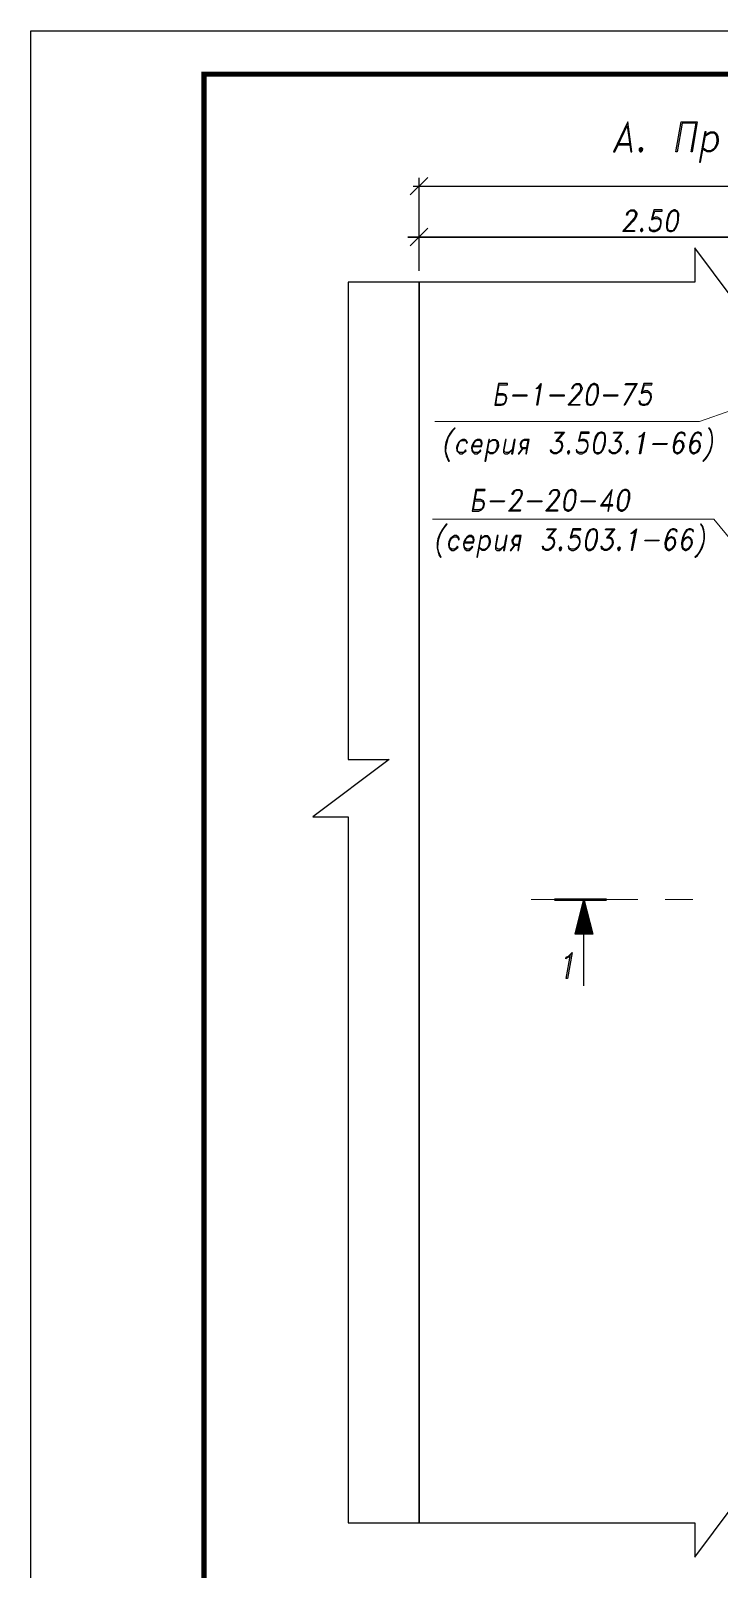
# Model space of a CAD drawing. Header units: millimetres. Extents: x 4241 to 6572, y 870 to 1291.
# Drawn here: x 4819.1 to 4898.5, y 1113.3 to 1290.7 of the extents above; entities that cross this region are included whole.
import ezdxf
from ezdxf.enums import TextEntityAlignment as Align

# ---------------------------------------------------------------- set-up
doc = ezdxf.new("R2010")
doc.units = ezdxf.units.MM
doc.layers.add('_Штамп_рамка', color=7, linetype='Continuous')
doc.layers.add('PDF _0', color=7, linetype='Continuous')
doc.styles.add('Romans_2.5', font='romans.shx', dxfattribs={"width": 0.75, "height": 2.5})

# ---------------------------------------------------------------- blocks, each defined once
blk = doc.blocks.new('*U779')
blk.add_lwpolyline([(0, 0), (0, 420), (1189, 420), (1189, 0), (0, 0)])
at = {"const_width": 0.6}
blk.add_lwpolyline([(20, 5), (20, 415), (1184, 415), (1184, 5), (20, 5)], dxfattribs=at)
at = {"style": 'Romans_2.5', "width": 0.75}
blk.add_attdef('ФОРМАТ', text='', height=2.5, dxfattribs=at).set_placement((1149, 2.5), align=Align.MIDDLE_LEFT)

msp = doc.modelspace()

# ---------------------------------------------------------------- linework, layer by layer
at = {"layer": 'PDF _0', "lineweight": 25}
for points in [[(4887.9538, 1280.1622), (4886.3027, 1276.6908), (4886.4297, 1276.6908), (4887.8691, 1279.6965), (4888.2924, 1276.6908), (4888.4194, 1276.6908)], [(4893.6266, 1276.6908), (4893.4996, 1276.6908), (4894.0923, 1280.1622), (4895.955, 1280.1622), (4895.3624, 1276.6908), (4895.2354, 1276.6908), (4895.828, 1279.9929), (4894.2193, 1279.9929)], [(4896.3361, 1275.5054), (4896.9711, 1279.0192), (4896.8441, 1279.0192), (4896.2091, 1275.5054)], [(4896.6324, 1277.1564), (4897.0981, 1276.8601), (4897.5214, 1276.8601), (4897.8178, 1277.0294), (4897.9871, 1277.1564), (4898.1988, 1277.6645), (4898.2411, 1278.0031), (4898.1988, 1278.5112), (4898.1141, 1278.6805), (4897.8601, 1278.8498), (4897.4791, 1278.8498), (4896.8864, 1278.5112), (4897.1828, 1278.8498), (4897.4791, 1279.0192), (4897.9024, 1279.0192), (4898.1565, 1278.8498), (4898.3258, 1278.5112), (4898.3681, 1278.0031), (4898.3258, 1277.6645), (4898.1141, 1277.1564), (4897.7754, 1276.8601), (4897.4791, 1276.6908), (4897.0981, 1276.6908), (4896.8441, 1276.8601)], [(4889.4355, 1277.1564), (4889.2661, 1277.0294), (4889.2661, 1276.8601), (4889.3508, 1276.6908), (4889.4778, 1276.6908), (4889.6472, 1276.8601), (4889.6895, 1277.0294), (4889.5625, 1277.1564)], [(4889.3931, 1277.0294), (4889.3931, 1276.8601), (4889.5202, 1276.8601), (4889.5625, 1277.0294)], [(4873.0943, 1249.8505), (4874.068, 1249.8505), (4874.068, 1249.9775), (4873.0096, 1249.9775), (4872.5862, 1247.4798), (4873.3483, 1247.4798), (4873.6446, 1247.5644), (4873.7716, 1247.6914), (4873.8986, 1247.9454), (4873.9833, 1248.2841), (4873.8986, 1248.5381), (4873.8563, 1248.6651), (4873.5599, 1248.7921), (4872.9249, 1248.7921)], [(4872.8826, 1248.6651), (4873.5599, 1248.6651), (4873.8139, 1248.5381), (4873.8563, 1248.2841), (4873.8139, 1247.9454), (4873.6869, 1247.6914), (4873.3483, 1247.5644), (4872.7132, 1247.5644)], [(4876.3117, 1248.5381), (4874.6606, 1248.5381), (4874.703, 1248.6651), (4876.3117, 1248.6651)], [(4877.5394, 1247.4798), (4877.4547, 1247.4798), (4877.8357, 1249.7235), (4877.6241, 1249.4695), (4877.4124, 1249.3848), (4877.4124, 1249.4695), (4877.6241, 1249.5965), (4877.9628, 1249.9775)], [(4880.5875, 1248.5381), (4878.9788, 1248.5381), (4878.9788, 1248.6651), (4880.5875, 1248.6651)], [(4883.9743, 1249.9775), (4883.678, 1249.8505), (4883.4239, 1249.4695), (4883.2123, 1248.8768), (4883.1699, 1248.5381), (4883.1276, 1247.9454), (4883.2546, 1247.5644), (4883.5509, 1247.4798), (4883.7203, 1247.4798), (4884.0166, 1247.5644), (4884.2706, 1247.9454), (4884.4823, 1248.5381), (4884.567, 1248.8768), (4884.567, 1249.4695), (4884.44, 1249.8505), (4884.1436, 1249.9775)], [(4886.7684, 1248.5381), (4885.1597, 1248.5381), (4885.1597, 1248.6651), (4886.8107, 1248.6651)], [(4867.3791, 1241.0449), (4867.2097, 1241.2989), (4867.0827, 1241.6376), (4866.9557, 1242.1032), (4866.998, 1242.7383), (4867.0827, 1243.2039), (4867.252, 1243.7966), (4867.5484, 1244.2623), (4867.8024, 1244.601), (4868.0141, 1244.855), (4867.9294, 1244.855), (4867.7177, 1244.601), (4867.4637, 1244.2623), (4867.1674, 1243.7966), (4866.9557, 1243.2039), (4866.871, 1242.7383), (4866.871, 1242.1032), (4866.998, 1241.6376), (4867.125, 1241.2989), (4867.252, 1241.0449)], [(4869.2841, 1242.2302), (4869.1994, 1242.3572), (4869.0724, 1242.1032), (4868.8608, 1242.0186), (4868.5644, 1242.0186), (4868.3951, 1242.1032), (4868.3104, 1242.2302), (4868.3104, 1242.6113), (4868.3528, 1242.8229), (4868.4798, 1243.2039), (4868.6068, 1243.3309), (4868.8184, 1243.4156), (4869.1148, 1243.4156), (4869.2841, 1243.3309), (4869.3265, 1243.0769), (4869.4535, 1243.2039), (4869.2841, 1243.4156), (4869.1148, 1243.5426), (4868.8608, 1243.5426), (4868.6491, 1243.4156), (4868.3951, 1243.2039), (4868.2257, 1242.8229), (4868.1834, 1242.6113), (4868.2257, 1242.2302), (4868.3951, 1242.0186), (4868.5644, 1241.8916), (4868.8184, 1241.8916), (4869.0301, 1242.0186)], [(4870.0461, 1242.7383), (4871.0622, 1242.7383), (4871.1468, 1243.0769), (4871.1045, 1243.3309), (4871.0198, 1243.4156), (4870.8505, 1243.5426), (4870.5542, 1243.5426), (4870.3425, 1243.4156), (4870.1308, 1243.2039), (4869.9615, 1242.8229), (4869.9191, 1242.6113), (4869.9615, 1242.2302), (4870.0885, 1242.0186), (4870.2578, 1241.8916), (4870.5542, 1241.8916), (4870.7658, 1242.0186), (4870.9775, 1242.2302), (4870.9352, 1242.3572), (4870.7658, 1242.1032), (4870.5542, 1242.0186), (4870.3002, 1242.0186), (4870.1308, 1242.1032), (4870.0461, 1242.2302), (4870.0038, 1242.6113)], [(4871.0198, 1242.8229), (4871.0622, 1243.0769), (4870.9775, 1243.3309), (4870.8082, 1243.4156), (4870.5542, 1243.4156), (4870.3425, 1243.3309), (4870.2155, 1243.2039), (4870.0461, 1242.8229)], [(4871.5702, 1241.0449), (4871.9935, 1243.5426), (4871.9089, 1243.5426), (4871.4432, 1241.0449)], [(4871.7395, 1242.2302), (4872.0782, 1242.0186), (4872.3746, 1242.0186), (4872.5862, 1242.1032), (4872.7132, 1242.2302), (4872.8826, 1242.6113), (4872.9249, 1242.8229), (4872.8826, 1243.2039), (4872.7979, 1243.3309), (4872.6286, 1243.4156), (4872.3322, 1243.4156), (4871.9089, 1243.2039), (4872.1629, 1243.4156), (4872.3746, 1243.5426), (4872.6709, 1243.5426), (4872.8402, 1243.4156), (4872.9672, 1243.2039), (4873.0096, 1242.8229), (4872.9672, 1242.6113), (4872.7979, 1242.2302), (4872.5862, 1242.0186), (4872.3746, 1241.8916), (4872.0782, 1241.8916), (4871.9089, 1242.0186)], [(4874.6183, 1242.3572), (4874.322, 1242.1032), (4874.1103, 1242.0186), (4873.8986, 1242.0186), (4873.7293, 1242.1032), (4873.6869, 1242.3572), (4873.8986, 1243.5426), (4873.8139, 1243.5426), (4873.6023, 1242.3572), (4873.6023, 1242.0186), (4873.7716, 1241.8916), (4874.068, 1241.8916), (4874.2796, 1242.0186), (4874.6183, 1242.3572), (4874.5336, 1241.8916), (4874.6606, 1241.8916), (4874.957, 1243.5426), (4874.83, 1243.5426)], [(4875.8883, 1242.4842), (4876.2694, 1242.4842), (4876.1847, 1241.8916), (4876.2694, 1241.8916), (4876.5657, 1243.5426), (4875.973, 1243.5426), (4875.7613, 1243.4156), (4875.6767, 1243.3309), (4875.5073, 1243.0769), (4875.5073, 1242.9499), (4875.5497, 1242.7383), (4875.6343, 1242.6113), (4875.8037, 1242.4842), (4875.2957, 1241.8916), (4875.4227, 1241.8916)], [(4876.3117, 1242.6113), (4876.4387, 1243.4156), (4875.973, 1243.4156), (4875.7613, 1243.3309), (4875.6343, 1243.0769), (4875.592, 1242.9499), (4875.6343, 1242.7383), (4875.8037, 1242.6113)], [(4884.821, 1244.3893), (4884.4823, 1244.2623), (4884.2283, 1243.9236), (4884.059, 1243.3309), (4883.9743, 1242.9499), (4883.9743, 1242.3572), (4884.1013, 1242.0186), (4884.3553, 1241.8916), (4884.567, 1241.8916), (4884.8633, 1242.0186), (4885.1173, 1242.3572), (4885.329, 1242.9499), (4885.3713, 1243.3309), (4885.3713, 1243.9236), (4885.2443, 1244.2623), (4884.9903, 1244.3893)], [(4889.3931, 1241.8916), (4889.3085, 1241.8916), (4889.7318, 1244.1353), (4889.4778, 1243.9236), (4889.2661, 1243.7966), (4889.3085, 1243.9236), (4889.5202, 1244.0083), (4889.8588, 1244.3893)], [(4896.6747, 1241.0449), (4896.9287, 1241.2989), (4897.1828, 1241.6376), (4897.4368, 1242.1032), (4897.6484, 1242.7383), (4897.7331, 1243.2039), (4897.7331, 1243.7966), (4897.6484, 1244.2623), (4897.5214, 1244.601), (4897.3521, 1244.855), (4897.2674, 1244.855), (4897.4368, 1244.601), (4897.5638, 1244.2623), (4897.6484, 1243.7966), (4897.6484, 1243.2039), (4897.5638, 1242.7383), (4897.3521, 1242.1032), (4897.0981, 1241.6376), (4896.8441, 1241.2989), (4896.5901, 1241.0449)], [(4881.0955, 1242.2302), (4880.9685, 1242.1032), (4880.9685, 1242.0186), (4881.0109, 1241.8916), (4881.1379, 1241.8916), (4881.2225, 1242.0186), (4881.2649, 1242.1032), (4881.1802, 1242.2302)], [(4881.0532, 1242.1032), (4881.0532, 1242.0186), (4881.1379, 1242.0186), (4881.1802, 1242.1032)], [(4887.8691, 1242.2302), (4887.7421, 1242.1032), (4887.6998, 1242.0186), (4887.7844, 1241.8916), (4887.8691, 1241.8916), (4887.9961, 1242.0186), (4888.0384, 1242.1032), (4887.9538, 1242.2302)], [(4887.8268, 1242.1032), (4887.8268, 1242.0186), (4887.9114, 1242.0186), (4887.9114, 1242.1032)], [(4892.4413, 1242.9499), (4890.8325, 1242.9499), (4890.8749, 1243.0769), (4892.4836, 1243.0769)], [(4870.5118, 1237.6581), (4871.4432, 1237.6581), (4871.4855, 1237.7851), (4870.4272, 1237.7851), (4870.0038, 1235.2873), (4870.7658, 1235.2873), (4871.0622, 1235.4143), (4871.1892, 1235.5413), (4871.3162, 1235.753), (4871.4009, 1236.134), (4871.3162, 1236.3457), (4871.2739, 1236.4727), (4870.9775, 1236.5997), (4870.3425, 1236.5997)], [(4870.3002, 1236.4727), (4870.9775, 1236.4727), (4871.2315, 1236.3457), (4871.2739, 1236.134), (4871.2315, 1235.753), (4871.1045, 1235.5413), (4870.7658, 1235.4143), (4870.1308, 1235.4143)], [(4873.6869, 1236.3457), (4872.0782, 1236.3457), (4872.1206, 1236.4727), (4873.7293, 1236.4727)], [(4878.0051, 1236.3457), (4876.354, 1236.3457), (4876.3964, 1236.4727), (4878.0051, 1236.4727)], [(4881.3919, 1237.7851), (4881.0955, 1237.6581), (4880.8415, 1237.3194), (4880.6298, 1236.7267), (4880.5452, 1236.3457), (4880.5452, 1235.753), (4880.6722, 1235.4143), (4880.9685, 1235.2873), (4881.1379, 1235.2873), (4881.4342, 1235.4143), (4881.6882, 1235.753), (4881.8999, 1236.3457), (4881.9422, 1236.7267), (4881.9846, 1237.3194), (4881.8576, 1237.6581), (4881.5612, 1237.7851)], [(4884.186, 1236.3457), (4882.5772, 1236.3457), (4882.5772, 1236.4727), (4884.186, 1236.4727)], [(4887.5728, 1237.7851), (4887.2764, 1237.6581), (4887.0224, 1237.3194), (4886.8107, 1236.7267), (4886.7684, 1236.3457), (4886.7261, 1235.753), (4886.8531, 1235.4143), (4887.1494, 1235.2873), (4887.3187, 1235.2873), (4887.6151, 1235.4143), (4887.8691, 1235.753), (4888.0808, 1236.3457), (4888.1654, 1236.7267), (4888.1654, 1237.3194), (4888.0384, 1237.6581), (4887.7844, 1237.7851)], [(4866.4054, 1229.9531), (4866.2783, 1230.1648), (4866.1513, 1230.5458), (4866.0243, 1231.0115), (4866.0667, 1231.6042), (4866.1513, 1232.0699), (4866.3207, 1232.6626), (4866.617, 1233.1283), (4866.871, 1233.5093), (4867.0827, 1233.7633), (4866.998, 1233.7633), (4866.7864, 1233.5093), (4866.5324, 1233.1283), (4866.236, 1232.6626), (4866.0243, 1232.0699), (4865.9397, 1231.6042), (4865.9397, 1231.0115), (4866.0667, 1230.5458), (4866.1937, 1230.1648), (4866.3207, 1229.9531)], [(4883.8896, 1233.2553), (4883.5509, 1233.1283), (4883.2969, 1232.7896), (4883.1276, 1232.1969), (4883.0429, 1231.8582), (4883.0429, 1231.2232), (4883.1699, 1230.8845), (4883.4239, 1230.7575), (4883.6356, 1230.7575), (4883.932, 1230.8845), (4884.186, 1231.2232), (4884.3976, 1231.8582), (4884.44, 1232.1969), (4884.44, 1232.7896), (4884.313, 1233.1283), (4884.059, 1233.2553)], [(4888.4618, 1230.7575), (4888.3771, 1230.7575), (4888.8005, 1233.0436), (4888.5465, 1232.7896), (4888.3348, 1232.6626), (4888.3771, 1232.7896), (4888.5888, 1232.9166), (4888.9275, 1233.2553)], [(4895.7434, 1229.9531), (4895.9974, 1230.1648), (4896.2514, 1230.5458), (4896.5054, 1231.0115), (4896.7171, 1231.6042), (4896.8017, 1232.0699), (4896.8017, 1232.6626), (4896.7171, 1233.1283), (4896.5901, 1233.5093), (4896.4207, 1233.7633), (4896.3361, 1233.7633), (4896.5054, 1233.5093), (4896.6324, 1233.1283), (4896.7171, 1232.6626), (4896.7171, 1232.0699), (4896.6324, 1231.6042), (4896.4207, 1231.0115), (4896.1667, 1230.5458), (4895.9127, 1230.1648), (4895.6587, 1229.9531)], [(4868.3528, 1231.1385), (4868.2681, 1231.2232), (4868.1411, 1231.0115), (4867.9294, 1230.8845), (4867.6331, 1230.8845), (4867.4637, 1231.0115), (4867.3791, 1231.1385), (4867.3791, 1231.4772), (4867.4214, 1231.7312), (4867.5484, 1232.0699), (4867.6754, 1232.1969), (4867.8871, 1232.3239), (4868.1834, 1232.3239), (4868.3528, 1232.1969), (4868.3951, 1231.9429), (4868.5221, 1232.0699), (4868.3528, 1232.3239), (4868.1834, 1232.4509), (4867.9294, 1232.4509), (4867.7177, 1232.3239), (4867.4637, 1232.0699), (4867.2944, 1231.7312), (4867.252, 1231.4772), (4867.2944, 1231.1385), (4867.4637, 1230.8845), (4867.6331, 1230.7575), (4867.8871, 1230.7575), (4868.0987, 1230.8845)], [(4869.1148, 1231.6042), (4870.1308, 1231.6042), (4870.2155, 1231.9429), (4870.1731, 1232.1969), (4870.0885, 1232.3239), (4869.9191, 1232.4509), (4869.6228, 1232.4509), (4869.4111, 1232.3239), (4869.1994, 1232.0699), (4869.0301, 1231.7312), (4868.9878, 1231.4772), (4869.0301, 1231.1385), (4869.1571, 1230.8845), (4869.3265, 1230.7575), (4869.6228, 1230.7575), (4869.8345, 1230.8845), (4870.0461, 1231.1385), (4870.0038, 1231.2232), (4869.8345, 1231.0115), (4869.6228, 1230.8845), (4869.3688, 1230.8845), (4869.1994, 1231.0115), (4869.1148, 1231.1385), (4869.0724, 1231.4772)], [(4870.0885, 1231.7312), (4870.1308, 1231.9429), (4870.0461, 1232.1969), (4869.8768, 1232.3239), (4869.6228, 1232.3239), (4869.4111, 1232.1969), (4869.2841, 1232.0699), (4869.1148, 1231.7312)], [(4870.5965, 1229.9531), (4871.0622, 1232.4509), (4870.9775, 1232.4509), (4870.5118, 1229.9531)], [(4870.8082, 1231.1385), (4871.1468, 1230.8845), (4871.4432, 1230.8845), (4871.6549, 1231.0115), (4871.7819, 1231.1385), (4871.9512, 1231.4772), (4871.9935, 1231.7312), (4871.9512, 1232.0699), (4871.8665, 1232.1969), (4871.6972, 1232.3239), (4871.4009, 1232.3239), (4870.9775, 1232.0699), (4871.2315, 1232.3239), (4871.4432, 1232.4509), (4871.7395, 1232.4509), (4871.9089, 1232.3239), (4872.0359, 1232.0699), (4872.0782, 1231.7312), (4872.0359, 1231.4772), (4871.8665, 1231.1385), (4871.6549, 1230.8845), (4871.4432, 1230.7575), (4871.1468, 1230.7575), (4870.9775, 1230.8845)], [(4873.6869, 1231.2232), (4873.3906, 1231.0115), (4873.1789, 1230.8845), (4872.9672, 1230.8845), (4872.7979, 1231.0115), (4872.7556, 1231.2232), (4872.9672, 1232.4509), (4872.8826, 1232.4509), (4872.6709, 1231.2232), (4872.6709, 1230.8845), (4872.8402, 1230.7575), (4873.1366, 1230.7575), (4873.3483, 1230.8845), (4873.6869, 1231.2232), (4873.6023, 1230.7575), (4873.7293, 1230.7575), (4874.0256, 1232.4509), (4873.8986, 1232.4509)], [(4874.957, 1231.3502), (4875.338, 1231.3502), (4875.2533, 1230.7575), (4875.338, 1230.7575), (4875.6343, 1232.4509), (4875.0417, 1232.4509), (4874.83, 1232.3239), (4874.7453, 1232.1969), (4874.576, 1231.9429), (4874.576, 1231.8582), (4874.6183, 1231.6042), (4874.703, 1231.4772), (4874.8723, 1231.3502), (4874.3643, 1230.7575), (4874.4913, 1230.7575)], [(4875.3803, 1231.4772), (4875.5073, 1232.3239), (4875.0417, 1232.3239), (4874.83, 1232.1969), (4874.703, 1231.9429), (4874.6606, 1231.8582), (4874.703, 1231.6042), (4874.8723, 1231.4772)], [(4880.1642, 1231.1385), (4880.0372, 1231.0115), (4880.0372, 1230.8845), (4880.0795, 1230.7575), (4880.2065, 1230.7575), (4880.2912, 1230.8845), (4880.3335, 1231.0115), (4880.2488, 1231.1385)], [(4880.1218, 1231.0115), (4880.1218, 1230.8845), (4880.2065, 1230.8845), (4880.2488, 1231.0115)], [(4886.9377, 1231.1385), (4886.8107, 1231.0115), (4886.7684, 1230.8845), (4886.8531, 1230.7575), (4886.9377, 1230.7575), (4887.0647, 1230.8845), (4887.1071, 1231.0115), (4887.0224, 1231.1385)], [(4886.8954, 1231.0115), (4886.8954, 1230.8845), (4886.9801, 1230.8845), (4886.9801, 1231.0115)], [(4891.5099, 1231.8582), (4889.9012, 1231.8582), (4889.9435, 1231.9429), (4891.5522, 1231.9429)], [(4880.9685, 1181.3951), (4880.8415, 1181.3951), (4881.3495, 1184.1469), (4881.0532, 1183.8505), (4880.7992, 1183.6812), (4880.8415, 1183.8505), (4881.0955, 1183.9776), (4881.5189, 1184.4009)]]:
    msp.add_lwpolyline(points, close=True, dxfattribs=at)
for points in [[(4886.6837, 1277.4951), (4888.2924, 1277.4951)], [(4886.8531, 1277.6645), (4888.2078, 1277.6645)], [(4902.2629, 1256.8357), (4895.6587, 1265.6414), (4895.6587, 1261.6619), (4855.6946, 1261.6619), (4855.6946, 1206.6267), (4860.3938, 1206.6267), (4851.5882, 1200.0224), (4855.6946, 1200.0224), (4855.6946, 1118.655), (4895.6587, 1118.655), (4895.6587, 1114.6755), (4902.2629, 1123.4811)], [(4881.1802, 1247.5644), (4882.4079, 1247.5644), (4882.4079, 1247.4798), (4881.0532, 1247.4798), (4882.1116, 1248.6651), (4882.3656, 1249.0038), (4882.5349, 1249.2578), (4882.5349, 1249.4695), (4882.4926, 1249.7235), (4882.3232, 1249.8505), (4881.9422, 1249.8505), (4881.7305, 1249.7235), (4881.6035, 1249.4695), (4881.5612, 1249.3848), (4881.4765, 1249.3848), (4881.5189, 1249.4695), (4881.6459, 1249.7235), (4881.7729, 1249.8505), (4881.9846, 1249.9775), (4882.3656, 1249.9775), (4882.5349, 1249.8505), (4882.5772, 1249.7235), (4882.6619, 1249.4695), (4882.6196, 1249.2578), (4882.4926, 1249.0038), (4882.2386, 1248.6651), (4881.1379, 1247.4798)], [(4883.7626, 1249.8505), (4883.5086, 1249.4695), (4883.2969, 1248.8768), (4883.2546, 1248.5381), (4883.2546, 1247.9454), (4883.3816, 1247.5644)], [(4884.3976, 1249.7235), (4884.1436, 1249.8505), (4883.932, 1249.8505), (4883.6356, 1249.7235)], [(4883.932, 1247.5644), (4884.186, 1247.9454), (4884.3976, 1248.5381), (4884.44, 1248.8768), (4884.44, 1249.4695), (4884.313, 1249.8505)], [(4888.8851, 1249.8505), (4887.6574, 1249.8505), (4887.6998, 1249.9775), (4889.0121, 1249.9775), (4887.6151, 1247.4798), (4887.5304, 1247.4798), (4888.9275, 1249.9775)], [(4890.4939, 1248.0724), (4890.2398, 1247.6914), (4889.9435, 1247.5644), (4889.6472, 1247.5644), (4889.3931, 1247.6914), (4889.3508, 1247.9454), (4889.2238, 1247.9454), (4889.3085, 1247.6914), (4889.3508, 1247.5644), (4889.6472, 1247.4798), (4889.9012, 1247.4798), (4890.2398, 1247.5644), (4890.4515, 1247.8184), (4890.6209, 1248.1994), (4890.6632, 1248.4111), (4890.6209, 1248.7921), (4890.4515, 1249.0038), (4890.1975, 1249.1308), (4889.9012, 1249.1308), (4889.6048, 1249.0038), (4889.8588, 1249.8505), (4890.7055, 1249.8505), (4890.7479, 1249.9775), (4889.7742, 1249.9775), (4889.4778, 1248.8768), (4889.6048, 1248.8768), (4889.8165, 1249.0038), (4890.1975, 1249.0038), (4890.4515, 1248.8768), (4890.5785, 1248.5381)], [(4890.2822, 1249.0038), (4890.5362, 1248.7921), (4890.5785, 1248.4111), (4890.5362, 1248.1994), (4890.3668, 1247.8184), (4890.0282, 1247.5644)], [(4883.2969, 1247.6914), (4883.5509, 1247.5644), (4883.7626, 1247.5644), (4884.059, 1247.6914)], [(4889.5625, 1247.5644), (4889.3085, 1247.8184)], [(4879.7831, 1243.4156), (4879.9525, 1243.4156), (4880.2488, 1243.3309), (4880.3758, 1243.0769), (4880.4182, 1242.7383), (4880.3758, 1242.6113), (4880.2488, 1242.2302), (4879.9948, 1242.0186), (4879.6985, 1241.8916), (4879.4021, 1241.8916), (4879.1481, 1242.0186), (4879.0635, 1242.1032), (4879.0211, 1242.3572), (4879.1058, 1242.3572), (4879.1481, 1242.1032), (4879.4445, 1242.0186), (4879.6985, 1242.0186), (4880.0372, 1242.1032), (4880.2912, 1242.4842)], [(4880.5028, 1244.2623), (4879.5291, 1244.2623), (4879.5715, 1244.3893), (4880.6298, 1244.3893), (4879.7408, 1243.3309)], [(4880.5028, 1244.3893), (4879.6561, 1243.3309), (4879.9525, 1243.3309), (4880.2065, 1243.2039), (4880.3335, 1242.8229)], [(4880.0372, 1243.3309), (4880.2912, 1243.0769), (4880.3335, 1242.7383), (4880.2912, 1242.6113), (4880.1218, 1242.2302), (4879.8255, 1242.0186)], [(4883.2123, 1242.4842), (4882.9583, 1242.1032), (4882.6619, 1242.0186), (4882.3656, 1242.0186), (4882.1116, 1242.1032), (4882.0692, 1242.3572), (4881.9846, 1242.3572), (4882.0269, 1242.1032), (4882.1116, 1242.0186), (4882.3656, 1241.8916), (4882.6619, 1241.8916), (4882.9583, 1242.0186), (4883.1699, 1242.2302), (4883.3393, 1242.6113), (4883.3816, 1242.8229), (4883.3393, 1243.2039), (4883.2123, 1243.4156), (4882.9583, 1243.5426), (4882.6619, 1243.5426), (4882.3656, 1243.4156), (4882.5772, 1244.2623), (4883.4663, 1244.2623), (4883.4663, 1244.3893), (4882.5349, 1244.3893), (4882.2386, 1243.3309), (4882.3232, 1243.3309), (4882.5349, 1243.4156), (4882.9159, 1243.4156), (4883.1699, 1243.3309), (4883.2969, 1242.9499)], [(4883.0006, 1243.4156), (4883.2546, 1243.2039), (4883.2969, 1242.8229), (4883.2546, 1242.6113), (4883.0853, 1242.2302), (4882.7466, 1242.0186)], [(4884.6093, 1244.2623), (4884.3553, 1243.9236), (4884.1436, 1243.3309), (4884.059, 1242.9499), (4884.059, 1242.3572), (4884.186, 1242.0186)], [(4885.2443, 1244.1353), (4884.9903, 1244.2623), (4884.7787, 1244.2623), (4884.4823, 1244.1353)], [(4884.7787, 1242.0186), (4885.0327, 1242.3572), (4885.202, 1242.9499), (4885.2867, 1243.3309), (4885.2867, 1243.9236), (4885.1597, 1244.2623)], [(4886.5567, 1243.4156), (4886.7261, 1243.4156), (4886.9801, 1243.3309), (4887.1494, 1243.0769), (4887.1917, 1242.7383), (4887.1494, 1242.6113), (4886.9801, 1242.2302), (4886.7684, 1242.0186), (4886.472, 1241.8916), (4886.1757, 1241.8916), (4885.9217, 1242.0186), (4885.837, 1242.1032), (4885.7947, 1242.3572), (4885.8794, 1242.3572), (4885.9217, 1242.1032), (4886.1757, 1242.0186), (4886.472, 1242.0186), (4886.7684, 1242.1032), (4887.0224, 1242.4842)], [(4887.2764, 1244.2623), (4886.3027, 1244.2623), (4886.345, 1244.3893), (4887.3611, 1244.3893), (4886.5144, 1243.3309)], [(4887.2764, 1244.3893), (4886.4297, 1243.3309), (4886.7261, 1243.3309), (4886.9801, 1243.2039), (4887.1071, 1242.8229)], [(4886.8107, 1243.3309), (4887.0647, 1243.0769), (4887.0647, 1242.7383), (4887.0647, 1242.6113), (4886.8954, 1242.2302), (4886.5567, 1242.0186)], [(4894.3887, 1244.2623), (4894.4733, 1244.0083), (4894.558, 1244.0083), (4894.5157, 1244.2623), (4894.2193, 1244.3893), (4894.05, 1244.3893), (4893.7536, 1244.2623), (4893.4996, 1243.9236), (4893.288, 1243.3309), (4893.1609, 1242.7383), (4893.2033, 1242.2302), (4893.3303, 1242.0186), (4893.5843, 1241.8916), (4893.7113, 1241.8916), (4894.0076, 1242.0186), (4894.2193, 1242.2302), (4894.3887, 1242.6113), (4894.431, 1242.7383), (4894.3887, 1243.0769), (4894.2193, 1243.3309), (4893.9653, 1243.4156), (4893.8806, 1243.4156), (4893.5843, 1243.3309), (4893.3303, 1243.0769)], [(4893.8383, 1244.2623), (4893.5843, 1243.9236), (4893.3726, 1243.3309), (4893.288, 1242.7383), (4893.288, 1242.2302), (4893.542, 1242.0186)], [(4894.3463, 1242.8229), (4894.2193, 1243.2039), (4893.9653, 1243.3309), (4893.8383, 1243.3309), (4893.542, 1243.2039), (4893.288, 1242.8229)], [(4893.7536, 1243.3309), (4893.415, 1243.0769), (4893.288, 1242.7383)], [(4894.4733, 1244.1353), (4894.2193, 1244.2623), (4894.0076, 1244.2623), (4893.7113, 1244.1353)], [(4893.796, 1242.0186), (4894.1346, 1242.2302), (4894.304, 1242.6113), (4894.304, 1242.7383), (4894.304, 1243.0769), (4894.05, 1243.3309)], [(4896.2937, 1244.2623), (4896.3784, 1244.0083), (4896.4631, 1244.0083), (4896.4207, 1244.2623), (4896.1244, 1244.3893), (4895.955, 1244.3893), (4895.6587, 1244.2623), (4895.4047, 1243.9236), (4895.193, 1243.3309), (4895.066, 1242.7383), (4895.1083, 1242.2302), (4895.2354, 1242.0186), (4895.4894, 1241.8916), (4895.6164, 1241.8916), (4895.9127, 1242.0186), (4896.1244, 1242.2302), (4896.2937, 1242.6113), (4896.3361, 1242.7383), (4896.2937, 1243.0769), (4896.1244, 1243.3309), (4895.8704, 1243.4156), (4895.7857, 1243.4156), (4895.4894, 1243.3309), (4895.2354, 1243.0769)], [(4895.7434, 1244.2623), (4895.4894, 1243.9236), (4895.2777, 1243.3309), (4895.193, 1242.7383), (4895.193, 1242.2302), (4895.447, 1242.0186)], [(4896.2514, 1242.8229), (4896.1244, 1243.2039), (4895.8704, 1243.3309), (4895.7434, 1243.3309), (4895.447, 1243.2039), (4895.193, 1242.8229)], [(4895.6587, 1243.3309), (4895.32, 1243.0769), (4895.193, 1242.7383)], [(4896.3784, 1244.1353), (4896.1244, 1244.2623), (4895.9127, 1244.2623), (4895.6164, 1244.1353)], [(4895.701, 1242.0186), (4896.0397, 1242.2302), (4896.2091, 1242.6113), (4896.2091, 1242.7383), (4896.2091, 1243.0769), (4895.955, 1243.3309)], [(4879.3175, 1242.0186), (4879.1058, 1242.2302)], [(4882.2809, 1242.0186), (4882.0269, 1242.2302)], [(4884.1013, 1242.1032), (4884.3976, 1242.0186), (4884.567, 1242.0186), (4884.8633, 1242.1032)], [(4886.091, 1242.0186), (4885.837, 1242.2302)], [(4893.2456, 1242.4842), (4893.3726, 1242.1032), (4893.6266, 1242.0186), (4893.7113, 1242.0186), (4894.0076, 1242.1032), (4894.2617, 1242.4842)], [(4895.1507, 1242.4842), (4895.2777, 1242.1032), (4895.5317, 1242.0186), (4895.6164, 1242.0186), (4895.9127, 1242.1032), (4896.1667, 1242.4842)], [(4874.322, 1235.4143), (4875.5497, 1235.4143), (4875.5073, 1235.2873), (4874.195, 1235.2873), (4875.2533, 1236.4727), (4875.5073, 1236.8537), (4875.6343, 1237.0654), (4875.6767, 1237.3194), (4875.6343, 1237.5311), (4875.465, 1237.6581), (4875.084, 1237.6581), (4874.8723, 1237.5311), (4874.7453, 1237.3194), (4874.703, 1237.1924), (4874.6183, 1237.1924), (4874.6183, 1237.3194), (4874.7876, 1237.5311), (4874.8723, 1237.6581), (4875.084, 1237.7851), (4875.465, 1237.7851), (4875.6343, 1237.6581), (4875.719, 1237.5311), (4875.7613, 1237.3194), (4875.719, 1237.0654), (4875.592, 1236.8537), (4875.338, 1236.4727), (4874.2796, 1235.2873)], [(4878.5978, 1235.4143), (4879.8255, 1235.4143), (4879.8255, 1235.2873), (4878.4708, 1235.2873), (4879.5291, 1236.4727), (4879.7831, 1236.8537), (4879.9102, 1237.0654), (4879.9525, 1237.3194), (4879.9102, 1237.5311), (4879.7408, 1237.6581), (4879.3598, 1237.6581), (4879.1481, 1237.5311), (4879.0211, 1237.3194), (4878.9788, 1237.1924), (4878.8941, 1237.1924), (4878.9365, 1237.3194), (4879.0635, 1237.5311), (4879.1905, 1237.6581), (4879.4021, 1237.7851), (4879.7831, 1237.7851), (4879.9525, 1237.6581), (4879.9948, 1237.5311), (4880.0795, 1237.3194), (4880.0372, 1237.0654), (4879.8678, 1236.8537), (4879.6138, 1236.4727), (4878.5554, 1235.2873)], [(4881.1802, 1237.6581), (4880.9262, 1237.3194), (4880.7145, 1236.7267), (4880.6722, 1236.3457), (4880.6298, 1235.753), (4880.7992, 1235.4143)], [(4881.8152, 1237.5311), (4881.5612, 1237.6581), (4881.3495, 1237.6581), (4881.0532, 1237.5311)], [(4881.3495, 1235.4143), (4881.6035, 1235.753), (4881.8152, 1236.3457), (4881.8576, 1236.7267), (4881.8576, 1237.3194), (4881.7305, 1237.6581)], [(4884.8633, 1235.88), (4886.0064, 1237.4464), (4885.6254, 1235.2873), (4885.71, 1235.2873), (4886.1334, 1237.7851), (4884.7787, 1235.88), (4886.1757, 1235.88), (4886.218, 1236.007), (4884.8633, 1236.007)], [(4887.3611, 1237.6581), (4887.1071, 1237.3194), (4886.8954, 1236.7267), (4886.8531, 1236.3457), (4886.8531, 1235.753), (4886.9801, 1235.4143)], [(4887.9961, 1237.5311), (4887.7421, 1237.6581), (4887.5728, 1237.6581), (4887.2341, 1237.5311)], [(4887.5304, 1235.4143), (4887.7844, 1235.753), (4887.9961, 1236.3457), (4888.0384, 1236.7267), (4888.0808, 1237.3194), (4887.9538, 1237.6581)], [(4880.7145, 1235.5413), (4880.9685, 1235.4143), (4881.1802, 1235.4143), (4881.4765, 1235.5413)], [(4886.8954, 1235.5413), (4887.1494, 1235.4143), (4887.3611, 1235.4143), (4887.6574, 1235.5413)], [(4879.5715, 1233.1283), (4878.5978, 1233.1283), (4878.6401, 1233.2553), (4879.6985, 1233.2553), (4878.8094, 1232.1969)], [(4879.5715, 1233.2553), (4878.7248, 1232.1969), (4879.0211, 1232.1969), (4879.2751, 1232.0699), (4879.4021, 1231.7312)], [(4882.2809, 1231.3502), (4882.0269, 1231.0115), (4881.7305, 1230.8845), (4881.4342, 1230.8845), (4881.1802, 1231.0115), (4881.1379, 1231.2232), (4881.0532, 1231.2232), (4881.0955, 1231.0115), (4881.1802, 1230.8845), (4881.4342, 1230.7575), (4881.7305, 1230.7575), (4882.0269, 1230.8845), (4882.2386, 1231.1385), (4882.4079, 1231.4772), (4882.4502, 1231.7312), (4882.4079, 1232.0699), (4882.2809, 1232.3239), (4882.0269, 1232.4509), (4881.7305, 1232.4509), (4881.4342, 1232.3239), (4881.6459, 1233.1283), (4882.5349, 1233.1283), (4882.5349, 1233.2553), (4881.6035, 1233.2553), (4881.3072, 1232.1969), (4881.3919, 1232.1969), (4881.6035, 1232.3239), (4881.9846, 1232.3239), (4882.2386, 1232.1969), (4882.3656, 1231.8582)], [(4883.678, 1233.1283), (4883.4239, 1232.7896), (4883.2123, 1232.1969), (4883.1276, 1231.8582), (4883.1276, 1231.2232), (4883.2546, 1230.8845)], [(4884.313, 1233.0436), (4884.059, 1233.1283), (4883.8473, 1233.1283), (4883.5509, 1233.0436)], [(4883.8473, 1230.8845), (4884.1013, 1231.2232), (4884.2706, 1231.8582), (4884.3553, 1232.1969), (4884.3553, 1232.7896), (4884.2283, 1233.1283)], [(4886.345, 1233.1283), (4885.3713, 1233.1283), (4885.4137, 1233.2553), (4886.4297, 1233.2553), (4885.583, 1232.1969)], [(4886.345, 1233.2553), (4885.4983, 1232.1969), (4885.7947, 1232.1969), (4886.0487, 1232.0699), (4886.1757, 1231.7312)], [(4893.4573, 1233.1283), (4893.542, 1232.9166), (4893.6266, 1232.9166), (4893.5843, 1233.1283), (4893.288, 1233.2553), (4893.1186, 1233.2553), (4892.8223, 1233.1283), (4892.5683, 1232.7896), (4892.3566, 1232.1969), (4892.2296, 1231.6042), (4892.2719, 1231.1385), (4892.3989, 1230.8845), (4892.6529, 1230.7575), (4892.7799, 1230.7575), (4893.0763, 1230.8845), (4893.288, 1231.1385), (4893.4573, 1231.4772), (4893.4996, 1231.6042), (4893.4573, 1231.9429), (4893.288, 1232.1969), (4893.0339, 1232.3239), (4892.9493, 1232.3239), (4892.6529, 1232.1969), (4892.3989, 1231.9429)], [(4892.9069, 1233.1283), (4892.6529, 1232.7896), (4892.4413, 1232.1969), (4892.3566, 1231.6042), (4892.3566, 1231.1385), (4892.6106, 1230.8845)], [(4893.542, 1233.0436), (4893.288, 1233.1283), (4893.0763, 1233.1283), (4892.7799, 1233.0436)], [(4895.3624, 1233.1283), (4895.447, 1232.9166), (4895.5317, 1232.9166), (4895.4894, 1233.1283), (4895.193, 1233.2553), (4895.0237, 1233.2553), (4894.7273, 1233.1283), (4894.4733, 1232.7896), (4894.2617, 1232.1969), (4894.1346, 1231.6042), (4894.177, 1231.1385), (4894.304, 1230.8845), (4894.558, 1230.7575), (4894.685, 1230.7575), (4894.9813, 1230.8845), (4895.193, 1231.1385), (4895.3624, 1231.4772), (4895.4047, 1231.6042), (4895.3624, 1231.9429), (4895.193, 1232.1969), (4894.939, 1232.3239), (4894.8543, 1232.3239), (4894.558, 1232.1969), (4894.304, 1231.9429)], [(4894.812, 1233.1283), (4894.558, 1232.7896), (4894.3463, 1232.1969), (4894.2617, 1231.6042), (4894.2617, 1231.1385), (4894.5157, 1230.8845)], [(4895.447, 1233.0436), (4895.193, 1233.1283), (4894.9813, 1233.1283), (4894.685, 1233.0436)], [(4878.8518, 1232.3239), (4879.0211, 1232.3239), (4879.3175, 1232.1969), (4879.4445, 1231.9429), (4879.4868, 1231.6042), (4879.4445, 1231.4772), (4879.3175, 1231.1385), (4879.0635, 1230.8845), (4878.7671, 1230.7575), (4878.4708, 1230.7575), (4878.2168, 1230.8845), (4878.1321, 1231.0115), (4878.0898, 1231.2232), (4878.1744, 1231.2232), (4878.2168, 1231.0115), (4878.5131, 1230.8845), (4878.7671, 1230.8845), (4879.1058, 1231.0115), (4879.3598, 1231.3502)], [(4878.3861, 1230.8845), (4878.1744, 1231.1385)], [(4879.1058, 1232.1969), (4879.3598, 1231.9429), (4879.4021, 1231.6042), (4879.3598, 1231.4772), (4879.1905, 1231.1385), (4878.8941, 1230.8845)], [(4881.3495, 1230.8845), (4881.0955, 1231.1385)], [(4882.0692, 1232.3239), (4882.3232, 1232.0699), (4882.3656, 1231.7312), (4882.3232, 1231.4772), (4882.1539, 1231.1385), (4881.8152, 1230.8845)], [(4883.1699, 1231.0115), (4883.4663, 1230.8845), (4883.6356, 1230.8845), (4883.932, 1231.0115)], [(4885.6254, 1232.3239), (4885.7947, 1232.3239), (4886.0487, 1232.1969), (4886.218, 1231.9429), (4886.2604, 1231.6042), (4886.218, 1231.4772), (4886.0487, 1231.1385), (4885.837, 1230.8845), (4885.5407, 1230.7575), (4885.2443, 1230.7575), (4884.9903, 1230.8845), (4884.9057, 1231.0115), (4884.8633, 1231.2232), (4884.948, 1231.2232), (4884.9903, 1231.0115), (4885.2443, 1230.8845), (4885.5407, 1230.8845), (4885.837, 1231.0115), (4886.091, 1231.3502)], [(4885.1597, 1230.8845), (4884.9057, 1231.1385)], [(4885.8794, 1232.1969), (4886.1334, 1231.9429), (4886.1334, 1231.6042), (4886.1334, 1231.4772), (4885.964, 1231.1385), (4885.6254, 1230.8845)], [(4892.3142, 1231.3502), (4892.4413, 1231.0115), (4892.6953, 1230.8845), (4892.7799, 1230.8845), (4893.0763, 1231.0115), (4893.3303, 1231.3502)], [(4893.415, 1231.7312), (4893.288, 1232.0699), (4893.0339, 1232.1969), (4892.9069, 1232.1969), (4892.6106, 1232.0699), (4892.3566, 1231.7312)], [(4892.8223, 1232.1969), (4892.4836, 1231.9429), (4892.3566, 1231.6042)], [(4892.8646, 1230.8845), (4893.2033, 1231.1385), (4893.3726, 1231.4772), (4893.3726, 1231.6042), (4893.3726, 1231.9429), (4893.1186, 1232.1969)], [(4894.2193, 1231.3502), (4894.3463, 1231.0115), (4894.6003, 1230.8845), (4894.685, 1230.8845), (4894.9813, 1231.0115), (4895.2354, 1231.3502)], [(4895.32, 1231.7312), (4895.193, 1232.0699), (4894.939, 1232.1969), (4894.812, 1232.1969), (4894.5157, 1232.0699), (4894.2617, 1231.7312)], [(4894.7273, 1232.1969), (4894.3887, 1231.9429), (4894.2617, 1231.6042)], [(4894.7697, 1230.8845), (4895.1083, 1231.1385), (4895.2777, 1231.4772), (4895.2777, 1231.6042), (4895.2777, 1231.9429), (4895.0237, 1232.1969)], [(4879.4868, 1190.4971), (4885.4983, 1190.4971)], [(4882.8736, 1180.5484), (4882.8736, 1190.5394), (4883.8896, 1186.5176), (4881.8576, 1186.5176), (4882.8736, 1190.5394)], [(4883.0429, 1189.8198), (4882.7466, 1190.1161)], [(4883.0853, 1189.7774), (4882.7466, 1190.0738)], [(4883.0006, 1190.0738), (4882.7889, 1190.2431)], [(4883.0006, 1189.9468), (4882.7889, 1190.2008), (4883.0006, 1189.9891)], [(4883.0429, 1189.9044), (4882.7889, 1190.1584)], [(4882.9159, 1190.2854), (4882.8313, 1190.4124), (4882.9159, 1190.3701)], [(4882.9583, 1190.2431), (4882.8313, 1190.3701)], [(4882.9583, 1190.2008), (4882.8313, 1190.3278)], [(4882.9583, 1190.1161), (4882.8313, 1190.2854)], [(4882.8736, 1190.4971), (4882.8736, 1190.4971)], [(4882.9159, 1190.4124), (4882.8736, 1190.4548)], [(4883.7626, 1187.0257), (4882.3232, 1188.4227)], [(4883.7626, 1186.941), (4882.3232, 1188.3804)], [(4883.7626, 1186.8987), (4882.3232, 1188.338)], [(4883.805, 1186.7717), (4882.3232, 1188.2957), (4883.805, 1186.814)], [(4883.678, 1187.2373), (4882.3656, 1188.5497)], [(4883.7203, 1187.1103), (4882.3656, 1188.5074), (4883.7203, 1187.195)], [(4883.7203, 1187.068), (4882.3656, 1188.465)], [(4883.6356, 1187.5337), (4882.4079, 1188.7614)], [(4883.6356, 1187.4913), (4882.4079, 1188.7191)], [(4883.6356, 1187.449), (4882.4079, 1188.6767)], [(4883.678, 1187.3643), (4882.4079, 1188.6344)], [(4883.678, 1187.322), (4882.4079, 1188.592)], [(4883.5509, 1187.83), (4882.4502, 1188.9307)], [(4883.5509, 1187.7877), (4882.4502, 1188.8884)], [(4883.5933, 1187.7454), (4882.4502, 1188.8461)], [(4883.5933, 1187.6607), (4882.4502, 1188.8037)], [(4883.5933, 1187.6183), (4882.4502, 1188.7614)], [(4883.4663, 1188.084), (4882.4926, 1189.0577)], [(4883.5086, 1187.957), (4882.4926, 1189.0154), (4883.5086, 1188.0417)], [(4883.5086, 1187.9147), (4882.4926, 1188.9731)], [(4883.4239, 1188.338), (4882.5349, 1189.2271), (4883.4239, 1188.3804)], [(4883.4239, 1188.2534), (4882.5349, 1189.1847)], [(4883.4663, 1188.211), (4882.5349, 1189.1424)], [(4883.4663, 1188.1264), (4882.5349, 1189.1001)], [(4883.3393, 1188.6767), (4882.5772, 1189.4387)], [(4883.3393, 1188.6344), (4882.5772, 1189.3964)], [(4883.3816, 1188.5497), (4882.5772, 1189.3541)], [(4883.3816, 1188.5074), (4882.5772, 1189.3117)], [(4883.3816, 1188.465), (4882.5772, 1189.2694)], [(4883.2546, 1188.9731), (4882.6196, 1189.6081)], [(4883.2546, 1188.9307), (4882.6196, 1189.5657)], [(4883.2969, 1188.8461), (4882.6196, 1189.5234)], [(4883.3393, 1188.7614), (4882.6196, 1189.4811), (4883.2969, 1188.8037)], [(4883.2123, 1189.2271), (4882.6619, 1189.7351)], [(4883.2123, 1189.1001), (4882.6619, 1189.6928), (4883.2123, 1189.1847)], [(4883.2546, 1189.0577), (4882.6619, 1189.6504)], [(4883.1276, 1189.5234), (4882.7043, 1189.9468)], [(4883.1276, 1189.4811), (4882.7043, 1189.9044)], [(4883.1699, 1189.3964), (4882.7043, 1189.8621)], [(4883.1699, 1189.3541), (4882.7043, 1189.8198)], [(4883.1699, 1189.2694), (4882.7043, 1189.7774)], [(4883.0853, 1189.6928), (4882.7466, 1190.0314)], [(4883.0853, 1189.6504), (4882.7466, 1189.9891)], [(4883.1276, 1189.5657), (4882.7466, 1189.9468)], [(4881.8999, 1186.5176), (4881.8576, 1186.56)], [(4882.0692, 1186.5176), (4881.8999, 1186.687)], [(4881.9846, 1186.5176), (4881.8999, 1186.6446), (4882.0269, 1186.5176)], [(4881.9422, 1186.5176), (4881.8999, 1186.6023)], [(4882.2386, 1186.5176), (4881.9422, 1186.8563), (4882.2809, 1186.5176)], [(4882.1962, 1186.5176), (4881.9422, 1186.814)], [(4882.1539, 1186.5176), (4881.9422, 1186.7717)], [(4882.1116, 1186.5176), (4881.9422, 1186.7293)], [(4882.5349, 1186.5176), (4881.9846, 1187.068)], [(4882.4926, 1186.5176), (4881.9846, 1187.0257)], [(4882.4502, 1186.5176), (4881.9846, 1186.9833)], [(4882.4079, 1186.5176), (4881.9846, 1186.941)], [(4882.3232, 1186.5176), (4881.9846, 1186.8987)], [(4882.7466, 1186.5176), (4882.0269, 1187.2373)], [(4882.7043, 1186.5176), (4882.0269, 1187.195)], [(4882.6619, 1186.5176), (4882.0269, 1187.1527)], [(4882.5772, 1186.5176), (4882.0269, 1187.1103), (4882.6196, 1186.5176)], [(4882.9159, 1186.5176), (4882.0692, 1187.3643)], [(4882.8313, 1186.5176), (4882.0692, 1187.322), (4882.8736, 1186.5176)], [(4882.7889, 1186.5176), (4882.0692, 1187.2797)], [(4883.1699, 1186.5176), (4882.1116, 1187.576)], [(4883.0853, 1186.5176), (4882.1116, 1187.5337)], [(4883.0429, 1186.5176), (4882.1116, 1187.4913)], [(4883.0006, 1186.5176), (4882.1116, 1187.449)], [(4882.9583, 1186.5176), (4882.1116, 1187.4067)], [(4883.3816, 1186.5176), (4882.1539, 1187.7454)], [(4883.3393, 1186.5176), (4882.1539, 1187.703)], [(4883.2969, 1186.5176), (4882.1539, 1187.6607)], [(4883.2546, 1186.5176), (4882.1539, 1187.6183)], [(4883.2123, 1186.5176), (4882.1539, 1187.576)], [(4883.5509, 1186.5176), (4882.1962, 1187.8724)], [(4883.4663, 1186.5176), (4882.1962, 1187.83), (4883.5086, 1186.5176)], [(4883.4239, 1186.5176), (4882.1962, 1187.7877)], [(4883.7203, 1186.5176), (4882.2386, 1188.0417), (4883.7626, 1186.5176)], [(4883.678, 1186.5176), (4882.2386, 1187.9994)], [(4883.6356, 1186.5176), (4882.2386, 1187.957)], [(4883.5933, 1186.5176), (4882.2386, 1187.9147)], [(4883.8473, 1186.7293), (4882.2809, 1188.2534)], [(4883.8473, 1186.6446), (4882.2809, 1188.211)], [(4883.8473, 1186.6023), (4882.2809, 1188.1687)], [(4882.8736, 1187.5337), (4882.2809, 1188.1264)], [(4883.805, 1186.5176), (4882.2809, 1188.084)]]:
    msp.add_lwpolyline(points, dxfattribs=at)
at = {"layer": 'PDF _0', "color": 5, "lineweight": 25}
for points in [[(4862.8492, 1271.7376), (4864.8813, 1273.7273)], [(4863.8653, 1262.9743), (4863.8653, 1273.685)], [(4942.862, 1272.7113), (4863.1879, 1272.7113)], [(4887.4881, 1267.6311), (4888.7158, 1267.6311), (4888.7158, 1267.5041), (4887.3611, 1267.5041), (4888.4194, 1268.6895), (4888.6735, 1269.0282), (4888.8428, 1269.2822), (4888.8851, 1269.5362), (4888.8005, 1269.7479), (4888.6311, 1269.8749), (4888.2501, 1269.8749), (4888.0384, 1269.7479), (4887.9114, 1269.5362), (4887.9114, 1269.4092), (4887.7844, 1269.4092), (4887.8268, 1269.5362), (4887.9538, 1269.7479), (4888.0808, 1269.8749), (4888.2924, 1270.0019), (4888.6735, 1270.0019), (4888.8428, 1269.8749), (4888.9275, 1269.7479), (4888.9698, 1269.5362), (4888.9275, 1269.2822), (4888.8005, 1269.0282), (4888.5465, 1268.6895), (4887.4457, 1267.5041)], [(4891.6792, 1268.0968), (4891.4252, 1267.7158), (4891.0865, 1267.6311), (4890.8325, 1267.6311), (4890.5362, 1267.7158), (4890.4939, 1267.9698), (4890.4092, 1267.9698), (4890.4515, 1267.7158), (4890.5362, 1267.6311), (4890.7902, 1267.5041), (4891.0865, 1267.5041), (4891.3829, 1267.6311), (4891.6369, 1267.8428), (4891.7639, 1268.2238), (4891.8062, 1268.4355), (4891.8062, 1268.8165), (4891.6369, 1269.0282), (4891.3829, 1269.1552), (4891.0865, 1269.1552), (4890.7902, 1269.0282), (4891.0442, 1269.8749), (4891.8909, 1269.8749), (4891.8909, 1270.0019), (4890.9595, 1270.0019), (4890.6632, 1268.9012), (4890.7479, 1268.9012), (4890.9595, 1269.0282), (4891.3405, 1269.0282), (4891.6369, 1268.9012), (4891.7639, 1268.5625)], [(4893.0339, 1269.8749), (4892.7799, 1269.5362), (4892.5683, 1268.9012), (4892.5259, 1268.5625), (4892.4836, 1267.9698), (4892.6106, 1267.6311)], [(4893.669, 1269.7479), (4893.415, 1269.8749), (4893.2033, 1269.8749), (4892.9069, 1269.7479)], [(4893.2033, 1267.6311), (4893.4573, 1267.9698), (4893.669, 1268.5625), (4893.7113, 1268.9012), (4893.7113, 1269.5362), (4893.5843, 1269.8749)], [(4891.4676, 1269.0282), (4891.6792, 1268.8165), (4891.7216, 1268.4355), (4891.6792, 1268.2238), (4891.5099, 1267.8428), (4891.2135, 1267.6311)], [(4942.862, 1266.8691), (4862.5529, 1266.8691), (4929.8652, 1266.8691)], [(4864.8813, 1267.8851), (4862.8492, 1265.8531), (4864.8813, 1267.8851)], [(4890.7055, 1267.6311), (4890.4939, 1267.8428)], [(4892.5683, 1267.7158), (4892.8223, 1267.6311), (4892.9916, 1267.6311), (4893.3303, 1267.7158)]]:
    msp.add_lwpolyline(points, dxfattribs=at)
for points in [[(4893.2456, 1270.0019), (4892.9493, 1269.8749), (4892.6953, 1269.5362), (4892.4836, 1268.9012), (4892.3989, 1268.5625), (4892.3989, 1267.9698), (4892.5259, 1267.6311), (4892.7799, 1267.5041), (4892.9916, 1267.5041), (4893.288, 1267.6311), (4893.542, 1267.9698), (4893.7536, 1268.5625), (4893.796, 1268.9012), (4893.8383, 1269.5362), (4893.669, 1269.8749), (4893.415, 1270.0019)], [(4889.5202, 1267.8428), (4889.3931, 1267.7158), (4889.3931, 1267.6311), (4889.4778, 1267.5041), (4889.5625, 1267.5041), (4889.6895, 1267.6311), (4889.6895, 1267.7158), (4889.6048, 1267.8428)], [(4889.5202, 1267.7158), (4889.4778, 1267.6311), (4889.5625, 1267.6311), (4889.6048, 1267.7158)]]:
    msp.add_lwpolyline(points, close=True, dxfattribs=at)
at = {"layer": 'PDF _0', "lineweight": 30}
msp.add_lwpolyline([(4863.8653, 1261.6619), (4863.8653, 1118.655)], dxfattribs=at)
at = {"layer": 'PDF _0', "lineweight": 13}
for points in [[(4914.8787, 1252.1366), (4896.2091, 1245.617), (4865.6857, 1245.617)], [(4916.9108, 1211.3258), (4897.8601, 1234.356), (4865.3893, 1234.356)]]:
    msp.add_lwpolyline(points, dxfattribs=at)
at = {"layer": 'PDF _0', "color": 5, "lineweight": 13}
for points in [[(4889.0968, 1190.4971), (4876.7774, 1190.4971)], [(4895.447, 1190.4971), (4892.2719, 1190.4971)]]:
    msp.add_lwpolyline(points, dxfattribs=at)
at = {"layer": 'PDF _0', "lineweight": 50}
msp.add_lwpolyline([(4879.4868, 1190.4971), (4885.4983, 1190.4971)], dxfattribs=at)

# ---------------------------------------------------------------- block references
at = {"layer": '_Штамп_рамка'}
msp.add_blockref('*U779', (4819.0524, 870.6532), dxfattribs=at)

doc.saveas('drawing.dxf')
